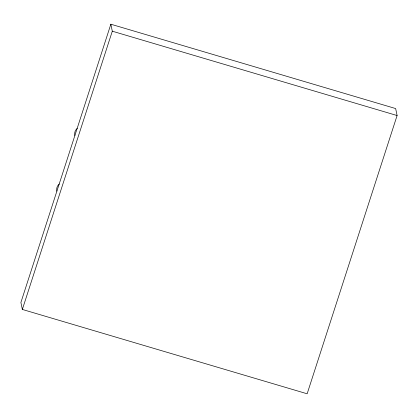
<?xml version="1.0" encoding="UTF-8"?>
<svg xmlns="http://www.w3.org/2000/svg" width="418" height="418" viewBox="0 0 418 418"><rect width="100%" height="100%" fill="white"/><g stroke="black" fill="none" stroke-linecap="round" stroke-linejoin="round"><path stroke-width="0.63" d="M110.854 24.218L20.9 302.46L22.347 309.445L307.146 393.782L397.1 115.54L395.653 108.555L110.854 24.218L112.301 31.198L22.347 309.445M112.301 31.198L397.1 115.54M56.879 191.162A149.508 31.219 17.9 0 1 59.293 184.03M74.874 135.516A149.508 31.219 17.9 0 1 77.283 128.378"/></g></svg>
